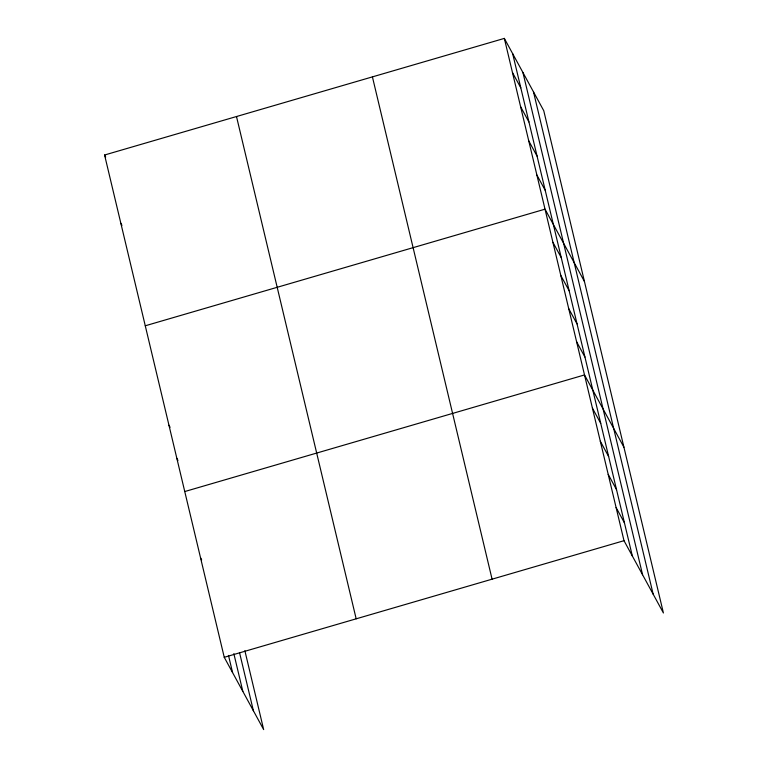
<?xml version="1.0" encoding="UTF-8"?>
<svg xmlns="http://www.w3.org/2000/svg" width="768" height="768" viewBox="0 0 768 768"><rect width="100%" height="100%" fill="white"/><g stroke="black" fill="none" stroke-linecap="round" stroke-linejoin="round"><path stroke-width="1.15" d="M244.877 650.726L263.664 729.6L224.246 657.302L104.582 155.011L504.336 38.4L543.754 110.698L663.418 612.989L624 540.691L504.336 38.4M145.267 325.786L545.021 209.174L584.438 281.482M184.752 491.549L584.515 374.938L623.933 447.235M224.246 657.302L624 540.691M512.467 72.557L520.8 87.821M520.608 106.714L528.931 121.978M528.749 140.87L537.072 156.134M536.88 175.027L545.203 190.291M552.922 242.333L561.245 257.597M560.813 275.482L569.146 290.746M568.714 308.63L577.037 323.904M576.614 341.779L584.938 357.053M592.406 408.086L600.73 423.35M600.307 441.235L608.63 456.509M608.208 474.384L616.531 489.658M616.099 507.542L624.422 522.806M104.582 155.011L105.686 157.046M120.854 223.325L121.968 225.36M168.96 425.242L170.074 427.277M176.861 458.39L177.965 460.426M200.554 557.846L201.658 559.882M533.491 91.882L653.155 594.173M522.922 72.49L642.586 574.781M512.659 53.664L632.323 555.955M372.413 76.877L492.077 579.168M236.496 116.525L356.17 618.816M239.51 652.483L253.402 710.784M233.846 653.664L242.832 691.392M228.49 655.421L232.57 672.566"/></g></svg>
